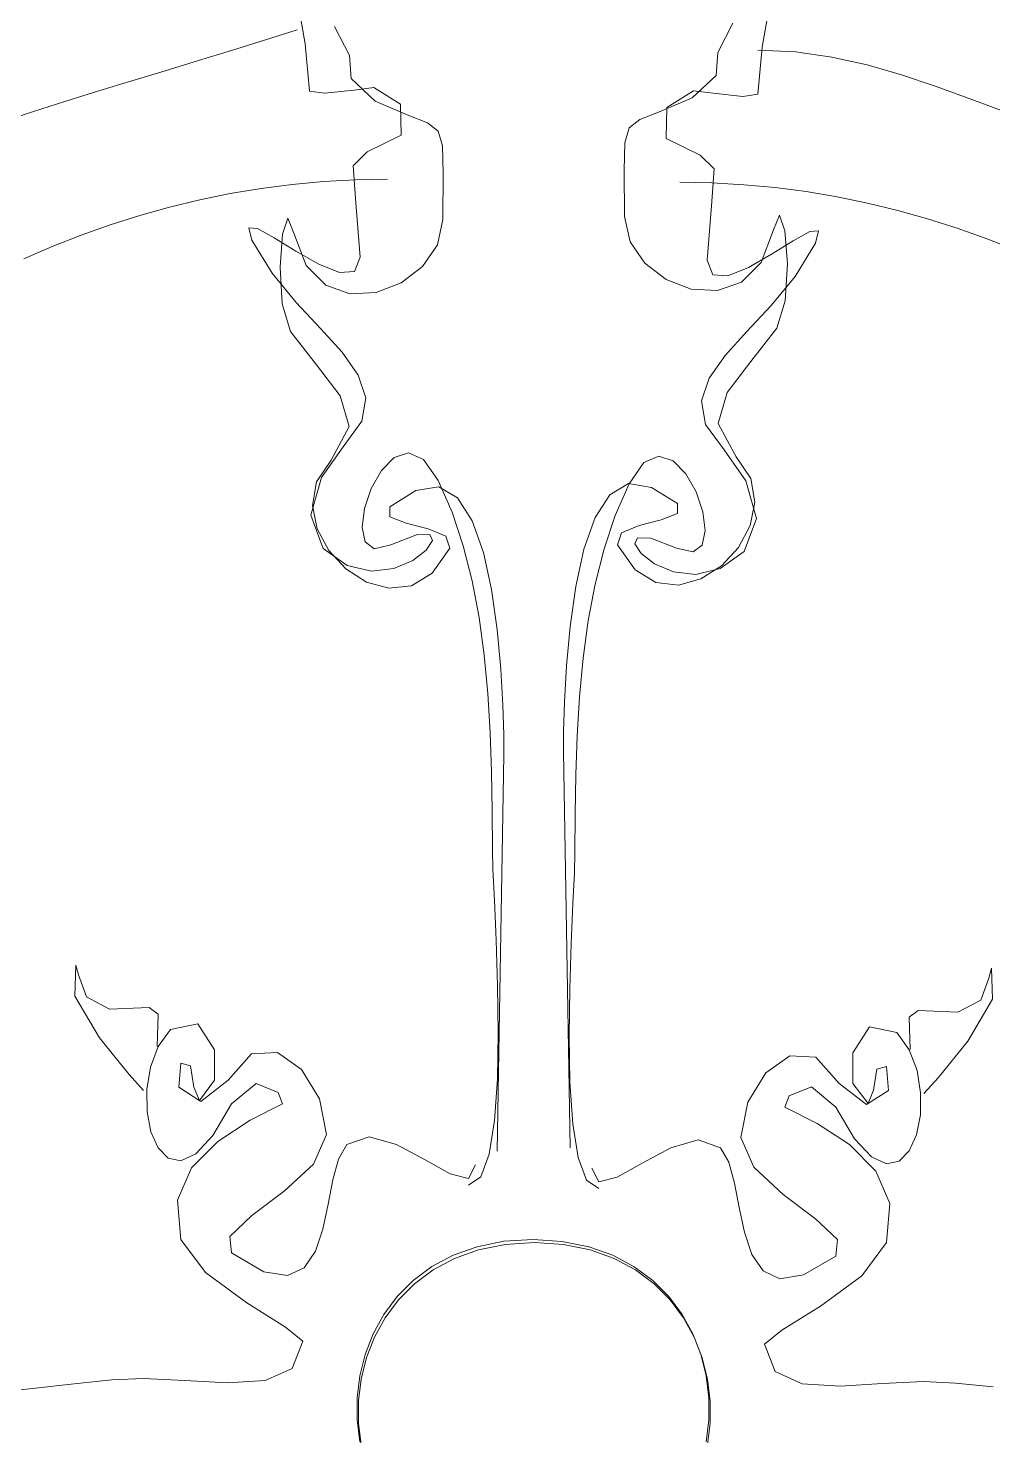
# Model space of a CAD drawing. Header units: centimetres. Extents: x -377343 to 693706, y 194584 to 813780.
# Drawn here: x 161332.78 to 161364.85, y 498064.25 to 498111.04 of the extents above; entities that cross this region are included whole.
import ezdxf

# ---------------------------------------------------------------- set-up
doc = ezdxf.new("R2010")
doc.units = ezdxf.units.CM
doc.layers.add('PIPA', color=11, linetype='Continuous')
doc.layers.add('TEXT', color=7, linetype='Continuous')

msp = doc.modelspace()

# ---------------------------------------------------------------- linework, layer by layer
at = {"layer": 'PIPA', "lineweight": 35, "extrusion": (0, 0.816497, 0.57735), "elevation": 193451.324}
msp.add_lwpolyline([(-421704.212, -325591.681), (-159560.265, -63447.734), (377343.333, -600351.331), (-158232.47, -1135927.133), (-693706.405, -600453.199), (-454216.825, -360963.619)], dxfattribs=at)
at = {"layer": 'TEXT', "color": 2, "linetype": 'Continuous', "lineweight": 13}
for p, q in [((161341.635, 498112.538), (161341.982, 498110.516)), ((161341.635, 498112.538), (161341.982, 498110.516)), ((161357.531, 498112.432), (161357.184, 498110.41)), ((161357.531, 498112.432), (161357.184, 498110.41)), ((161341.723, 498110.982), (161340.633, 498110.634)), ((161343.463, 498110.127), (161342.962, 498111.095)), ((161343.463, 498110.127), (161342.962, 498111.095)), ((161355.703, 498110.233), (161356.204, 498111.201)), ((161355.703, 498110.233), (161356.204, 498111.201)), ((161340.633, 498110.634), (161339.537, 498110.294)), ((161341.982, 498110.516), (161342.128, 498108.949)), ((161341.982, 498110.516), (161342.128, 498108.949)), ((161357.184, 498110.41), (161357.038, 498108.843)), ((161357.184, 498110.41), (161357.038, 498108.843)), ((161338.436, 498109.959), (161337.332, 498109.625)), ((161339.537, 498110.294), (161338.436, 498109.959)), ((161343.513, 498109.36), (161343.463, 498110.127)), ((161343.513, 498109.36), (161343.463, 498110.127)), ((161355.653, 498109.466), (161355.703, 498110.233)), ((161355.653, 498109.466), (161355.703, 498110.233)), ((161358.293, 498110.246), (161357.038, 498110.307)), ((161359.499, 498110.076), (161358.293, 498110.246)), ((161360.667, 498109.817), (161359.499, 498110.076)), ((161337.332, 498109.625), (161336.228, 498109.292)), ((161354.853, 498108.723), (161355.653, 498109.466)), ((161354.853, 498108.723), (161355.653, 498109.466)), ((161361.809, 498109.489), (161360.667, 498109.817)), ((161362.936, 498109.11), (161361.809, 498109.489)), ((161335.124, 498108.955), (161334.023, 498108.613)), ((161336.228, 498109.292), (161335.124, 498108.955)), ((161342.633, 498108.878), (161343.613, 498108.982)), ((161342.633, 498108.878), (161343.613, 498108.982)), ((161344.313, 498108.617), (161343.513, 498109.36)), ((161344.313, 498108.617), (161343.513, 498109.36)), ((161343.613, 498108.982), (161344.268, 498109.061)), ((161343.613, 498108.982), (161344.268, 498109.061)), ((161344.268, 498109.061), (161345.16, 498108.507)), ((161344.268, 498109.061), (161345.16, 498108.507)), ((161354.898, 498108.955), (161354.006, 498108.401)), ((161354.898, 498108.955), (161354.006, 498108.401)), ((161355.553, 498108.876), (161354.898, 498108.955)), ((161355.553, 498108.876), (161354.898, 498108.955)), ((161364.059, 498108.701), (161362.936, 498109.11)), ((161334.023, 498108.613), (161332.925, 498108.262)), ((161342.128, 498108.949), (161342.633, 498108.878)), ((161342.128, 498108.949), (161342.633, 498108.878)), ((161345.38, 498108.161), (161344.313, 498108.617)), ((161345.38, 498108.161), (161344.313, 498108.617)), ((161345.16, 498108.507), (161345.177, 498107.476)), ((161345.16, 498108.507), (161345.177, 498107.476)), ((161353.787, 498108.267), (161354.853, 498108.723)), ((161353.787, 498108.267), (161354.853, 498108.723)), ((161356.533, 498108.772), (161355.553, 498108.876)), ((161356.533, 498108.772), (161355.553, 498108.876)), ((161357.038, 498108.843), (161356.533, 498108.772)), ((161357.038, 498108.843), (161356.533, 498108.772)), ((161365.191, 498108.282), (161364.059, 498108.701)), ((161332.925, 498108.262), (161331.833, 498107.9)), ((161346.048, 498107.896), (161345.38, 498108.161)), ((161346.048, 498107.896), (161345.38, 498108.161)), ((161353.118, 498108.002), (161353.787, 498108.267)), ((161353.118, 498108.002), (161353.787, 498108.267)), ((161354.006, 498108.401), (161353.989, 498107.37)), ((161354.006, 498108.401), (161353.989, 498107.37)), ((161346.411, 498107.618), (161346.048, 498107.896)), ((161346.411, 498107.618), (161346.048, 498107.896)), ((161346.557, 498107.124), (161346.411, 498107.618)), ((161346.557, 498107.124), (161346.411, 498107.618)), ((161352.609, 498107.23), (161352.755, 498107.724)), ((161352.609, 498107.23), (161352.755, 498107.724)), ((161352.755, 498107.724), (161353.118, 498108.002)), ((161352.755, 498107.724), (161353.118, 498108.002)), ((161345.177, 498107.476), (161344.042, 498106.922)), ((161345.177, 498107.476), (161344.042, 498106.922)), ((161346.579, 498106.212), (161346.557, 498107.124)), ((161346.579, 498106.212), (161346.557, 498107.124)), ((161352.588, 498106.318), (161352.609, 498107.23)), ((161352.588, 498106.318), (161352.609, 498107.23)), ((161353.989, 498107.37), (161355.124, 498106.816)), ((161353.989, 498107.37), (161355.124, 498106.816)), ((161344.042, 498106.922), (161343.584, 498106.467)), ((161344.042, 498106.922), (161343.584, 498106.467)), ((161355.124, 498106.816), (161355.582, 498106.361)), ((161355.124, 498106.816), (161355.582, 498106.361)), ((161343.584, 498106.467), (161343.675, 498105.237)), ((161343.584, 498106.467), (161343.675, 498105.237)), ((161346.566, 498104.676), (161346.579, 498106.212)), ((161346.566, 498104.676), (161346.579, 498106.212)), ((161352.601, 498104.782), (161352.588, 498106.318)), ((161352.601, 498104.782), (161352.588, 498106.318)), ((161355.582, 498106.361), (161355.491, 498105.131)), ((161355.582, 498106.361), (161355.491, 498105.131)), ((161339.494, 498105.538), (161340.519, 498105.71)), ((161339.494, 498105.538), (161340.519, 498105.71)), ((161340.519, 498105.71), (161341.554, 498105.845)), ((161340.519, 498105.71), (161341.554, 498105.845)), ((161341.554, 498105.845), (161342.599, 498105.942)), ((161341.554, 498105.845), (161342.599, 498105.942)), ((161342.599, 498105.942), (161343.654, 498106.001)), ((161342.599, 498105.942), (161343.654, 498106.001)), ((161343.654, 498106.001), (161344.718, 498106.021)), ((161343.654, 498106.001), (161344.718, 498106.021)), ((161355.512, 498105.895), (161354.448, 498105.915)), ((161355.512, 498105.895), (161354.448, 498105.915)), ((161356.567, 498105.836), (161355.512, 498105.895)), ((161356.567, 498105.836), (161355.512, 498105.895)), ((161357.612, 498105.739), (161356.567, 498105.836)), ((161357.612, 498105.739), (161356.567, 498105.836)), ((161358.647, 498105.604), (161357.612, 498105.739)), ((161358.647, 498105.604), (161357.612, 498105.739)), ((161337.477, 498105.087), (161338.48, 498105.33)), ((161337.477, 498105.087), (161338.48, 498105.33)), ((161338.48, 498105.33), (161339.494, 498105.538)), ((161338.48, 498105.33), (161339.494, 498105.538)), ((161343.675, 498105.237), (161343.817, 498103.431)), ((161343.675, 498105.237), (161343.817, 498103.431)), ((161359.672, 498105.432), (161358.647, 498105.604)), ((161359.672, 498105.432), (161358.647, 498105.604)), ((161360.686, 498105.224), (161359.672, 498105.432)), ((161360.686, 498105.224), (161359.672, 498105.432)), ((161361.689, 498104.981), (161360.686, 498105.224)), ((161361.689, 498104.981), (161360.686, 498105.224)), ((161335.503, 498104.499), (161336.484, 498104.81)), ((161335.503, 498104.499), (161336.484, 498104.81)), ((161336.484, 498104.81), (161337.477, 498105.087)), ((161336.484, 498104.81), (161337.477, 498105.087)), ((161352.786, 498103.941), (161352.601, 498104.782)), ((161352.786, 498103.941), (161352.601, 498104.782)), ((161355.491, 498105.131), (161355.349, 498103.325)), ((161355.491, 498105.131), (161355.349, 498103.325)), ((161357.761, 498104.825), (161357.555, 498104.332)), ((161357.761, 498104.825), (161357.555, 498104.332)), ((161357.935, 498104.301), (161357.761, 498104.825)), ((161357.935, 498104.301), (161357.761, 498104.825)), ((161362.682, 498104.704), (161361.689, 498104.981)), ((161362.682, 498104.704), (161361.689, 498104.981)), ((161334.533, 498104.155), (161335.503, 498104.499)), ((161334.533, 498104.155), (161335.503, 498104.499)), ((161340.397, 498104.381), (161340.11, 498104.404)), ((161340.11, 498104.404), (161340.214, 498103.994)), ((161340.397, 498104.381), (161340.11, 498104.404)), ((161340.11, 498104.404), (161340.214, 498103.994)), ((161340.958, 498104.073), (161340.397, 498104.381)), ((161340.958, 498104.073), (161340.397, 498104.381)), ((161341.231, 498104.195), (161341.405, 498104.719)), ((161341.231, 498104.195), (161341.405, 498104.719)), ((161341.405, 498104.719), (161341.611, 498104.226)), ((161341.405, 498104.719), (161341.611, 498104.226)), ((161346.38, 498103.835), (161346.566, 498104.676)), ((161346.38, 498103.835), (161346.566, 498104.676)), ((161357.555, 498104.332), (161357.148, 498103.252)), ((161357.555, 498104.332), (161357.148, 498103.252)), ((161358.017, 498103.205), (161357.935, 498104.301)), ((161358.017, 498103.205), (161357.935, 498104.301)), ((161358.208, 498103.967), (161358.769, 498104.275)), ((161358.208, 498103.967), (161358.769, 498104.275)), ((161358.769, 498104.275), (161359.056, 498104.298)), ((161358.769, 498104.275), (161359.056, 498104.298)), ((161359.056, 498104.298), (161358.952, 498103.888)), ((161359.056, 498104.298), (161358.952, 498103.888)), ((161363.663, 498104.393), (161362.682, 498104.704)), ((161363.663, 498104.393), (161362.682, 498104.704)), ((161364.633, 498104.049), (161363.663, 498104.393)), ((161364.633, 498104.049), (161363.663, 498104.393)), ((161333.575, 498103.78), (161334.533, 498104.155)), ((161333.575, 498103.78), (161334.533, 498104.155)), ((161340.214, 498103.994), (161340.894, 498102.891)), ((161340.214, 498103.994), (161340.894, 498102.891)), ((161341.678, 498103.628), (161340.958, 498104.073)), ((161341.678, 498103.628), (161340.958, 498104.073)), ((161341.149, 498103.099), (161341.231, 498104.195)), ((161341.149, 498103.099), (161341.231, 498104.195)), ((161341.611, 498104.226), (161342.018, 498103.146)), ((161341.611, 498104.226), (161342.018, 498103.146)), ((161345.886, 498103.117), (161346.38, 498103.835)), ((161345.886, 498103.117), (161346.38, 498103.835)), ((161353.28, 498103.223), (161352.786, 498103.941)), ((161353.28, 498103.223), (161352.786, 498103.941)), ((161357.488, 498103.522), (161358.208, 498103.967)), ((161357.488, 498103.522), (161358.208, 498103.967)), ((161358.952, 498103.888), (161358.272, 498102.785)), ((161358.952, 498103.888), (161358.272, 498102.785)), ((161365.591, 498103.674), (161364.633, 498104.049)), ((161365.591, 498103.674), (161364.633, 498104.049)), ((161332.63, 498103.373), (161333.575, 498103.78)), ((161332.63, 498103.373), (161333.575, 498103.78)), ((161342.44, 498103.193), (161341.678, 498103.628)), ((161342.44, 498103.193), (161341.678, 498103.628)), ((161343.817, 498103.431), (161343.625, 498102.947)), ((161343.817, 498103.431), (161343.625, 498102.947)), ((161356.726, 498103.087), (161357.488, 498103.522)), ((161356.726, 498103.087), (161357.488, 498103.522)), ((161340.894, 498102.891), (161341.687, 498101.923)), ((161340.894, 498102.891), (161341.687, 498101.923)), ((161341.218, 498101.873), (161341.149, 498103.099)), ((161341.218, 498101.873), (161341.149, 498103.099)), ((161342.018, 498103.146), (161342.67, 498102.491)), ((161342.018, 498103.146), (161342.67, 498102.491)), ((161343.128, 498102.917), (161342.44, 498103.193)), ((161343.128, 498102.917), (161342.44, 498103.193)), ((161343.625, 498102.947), (161343.128, 498102.917)), ((161343.625, 498102.947), (161343.128, 498102.917)), ((161345.176, 498102.574), (161345.886, 498103.117)), ((161345.176, 498102.574), (161345.886, 498103.117)), ((161353.99, 498102.68), (161353.28, 498103.223)), ((161353.99, 498102.68), (161353.28, 498103.223)), ((161355.349, 498103.325), (161355.541, 498102.841)), ((161355.349, 498103.325), (161355.541, 498102.841)), ((161356.039, 498102.811), (161356.726, 498103.087)), ((161356.039, 498102.811), (161356.726, 498103.087)), ((161357.148, 498103.252), (161356.496, 498102.597)), ((161357.148, 498103.252), (161356.496, 498102.597)), ((161357.948, 498101.979), (161358.017, 498103.205)), ((161357.948, 498101.979), (161358.017, 498103.205)), ((161342.67, 498102.491), (161343.475, 498102.211)), ((161342.67, 498102.491), (161343.475, 498102.211)), ((161344.342, 498102.255), (161345.176, 498102.574)), ((161344.342, 498102.255), (161345.176, 498102.574)), ((161354.824, 498102.361), (161353.99, 498102.68)), ((161354.824, 498102.361), (161353.99, 498102.68)), ((161355.541, 498102.841), (161356.039, 498102.811)), ((161355.541, 498102.841), (161356.039, 498102.811)), ((161356.496, 498102.597), (161355.691, 498102.317)), ((161356.496, 498102.597), (161355.691, 498102.317)), ((161358.272, 498102.785), (161357.48, 498101.817)), ((161358.272, 498102.785), (161357.48, 498101.817)), ((161343.475, 498102.211), (161344.342, 498102.255)), ((161343.475, 498102.211), (161344.342, 498102.255)), ((161355.691, 498102.317), (161354.824, 498102.361)), ((161355.691, 498102.317), (161354.824, 498102.361)), ((161357.668, 498101.066), (161357.948, 498101.979)), ((161357.668, 498101.066), (161357.948, 498101.979)), ((161341.498, 498100.96), (161341.218, 498101.873)), ((161341.498, 498100.96), (161341.218, 498101.873)), ((161341.687, 498101.923), (161342.492, 498101.059)), ((161341.687, 498101.923), (161342.492, 498101.059)), ((161357.48, 498101.817), (161356.674, 498100.953)), ((161357.48, 498101.817), (161356.674, 498100.953)), ((161342.492, 498101.059), (161343.212, 498100.264)), ((161342.492, 498101.059), (161343.212, 498100.264)), ((161356.807, 498099.954), (161357.668, 498101.066)), ((161356.807, 498099.954), (161357.668, 498101.066)), ((161342.359, 498099.848), (161341.498, 498100.96)), ((161342.359, 498099.848), (161341.498, 498100.96)), ((161356.674, 498100.953), (161355.954, 498100.158)), ((161356.674, 498100.953), (161355.954, 498100.158)), ((161343.212, 498100.264), (161343.747, 498099.506)), ((161343.212, 498100.264), (161343.747, 498099.506)), ((161355.954, 498100.158), (161355.419, 498099.4)), ((161355.954, 498100.158), (161355.419, 498099.4)), ((161343.145, 498098.821), (161342.359, 498099.848)), ((161343.145, 498098.821), (161342.359, 498099.848)), ((161356.021, 498098.927), (161356.807, 498099.954)), ((161356.021, 498098.927), (161356.807, 498099.954)), ((161343.747, 498099.506), (161343.998, 498098.753)), ((161343.747, 498099.506), (161343.998, 498098.753)), ((161355.419, 498099.4), (161355.168, 498098.647)), ((161355.419, 498099.4), (161355.168, 498098.647)), ((161343.446, 498097.793), (161343.145, 498098.821)), ((161343.446, 498097.793), (161343.145, 498098.821)), ((161343.998, 498098.753), (161343.867, 498097.97)), ((161343.998, 498098.753), (161343.867, 498097.97)), ((161355.72, 498097.899), (161356.021, 498098.927)), ((161355.72, 498097.899), (161356.021, 498098.927)), ((161355.168, 498098.647), (161355.299, 498097.864)), ((161355.168, 498098.647), (161355.299, 498097.864)), ((161342.85, 498096.681), (161343.446, 498097.793)), ((161342.85, 498096.681), (161343.446, 498097.793)), ((161343.867, 498097.97), (161343.254, 498097.125)), ((161343.867, 498097.97), (161343.254, 498097.125)), ((161355.299, 498097.864), (161355.912, 498097.019)), ((161355.299, 498097.864), (161355.912, 498097.019)), ((161356.317, 498096.787), (161355.72, 498097.899)), ((161356.317, 498096.787), (161355.72, 498097.899)), ((161343.254, 498097.125), (161342.529, 498096.099)), ((161343.254, 498097.125), (161342.529, 498096.099)), ((161344.946, 498096.764), (161345.422, 498096.922)), ((161344.946, 498096.764), (161345.422, 498096.922)), ((161345.422, 498096.922), (161345.919, 498096.702)), ((161345.422, 498096.922), (161345.919, 498096.702)), ((161353.744, 498096.816), (161353.247, 498096.596)), ((161353.744, 498096.816), (161353.247, 498096.596)), ((161354.22, 498096.658), (161353.744, 498096.816)), ((161354.22, 498096.658), (161353.744, 498096.816)), ((161355.912, 498097.019), (161356.638, 498095.993)), ((161355.912, 498097.019), (161356.638, 498095.993)), ((161356.799, 498096.064), (161356.317, 498096.787)), ((161356.799, 498096.064), (161356.317, 498096.787)), ((161342.367, 498095.958), (161342.85, 498096.681)), ((161342.367, 498095.958), (161342.85, 498096.681)), ((161344.183, 498095.732), (161344.523, 498096.332)), ((161344.183, 498095.732), (161344.523, 498096.332)), ((161344.523, 498096.332), (161344.946, 498096.764)), ((161344.523, 498096.332), (161344.946, 498096.764)), ((161345.919, 498096.702), (161346.407, 498095.999)), ((161345.919, 498096.702), (161346.407, 498095.999)), ((161353.247, 498096.596), (161352.759, 498095.893)), ((161353.247, 498096.596), (161352.759, 498095.893)), ((161354.643, 498096.226), (161354.22, 498096.658)), ((161354.643, 498096.226), (161354.22, 498096.658)), ((161342.529, 498096.099), (161342.178, 498094.848)), ((161342.529, 498096.099), (161342.178, 498094.848)), ((161342.232, 498095.177), (161342.367, 498095.958)), ((161342.232, 498095.177), (161342.367, 498095.958)), ((161346.407, 498095.999), (161346.868, 498094.95)), ((161346.407, 498095.999), (161346.868, 498094.95)), ((161352.116, 498095.531), (161352.735, 498095.899)), ((161352.116, 498095.531), (161352.735, 498095.899)), ((161352.759, 498095.893), (161352.298, 498094.844)), ((161352.759, 498095.893), (161352.298, 498094.844)), ((161352.735, 498095.899), (161353.501, 498095.774)), ((161352.735, 498095.899), (161353.501, 498095.774)), ((161354.983, 498095.625), (161354.643, 498096.226)), ((161354.983, 498095.625), (161354.643, 498096.226)), ((161356.638, 498095.993), (161356.988, 498094.742)), ((161356.638, 498095.993), (161356.988, 498094.742)), ((161356.934, 498095.283), (161356.799, 498096.064)), ((161356.934, 498095.283), (161356.799, 498096.064)), ((161343.959, 498095.067), (161344.183, 498095.732)), ((161343.959, 498095.067), (161344.183, 498095.732)), ((161345.665, 498095.668), (161344.802, 498095.127)), ((161345.665, 498095.668), (161344.802, 498095.127)), ((161346.431, 498095.793), (161345.665, 498095.668)), ((161346.431, 498095.793), (161345.665, 498095.668)), ((161347.05, 498095.424), (161346.431, 498095.793)), ((161347.05, 498095.424), (161346.431, 498095.793)), ((161347.539, 498094.664), (161347.05, 498095.424)), ((161347.539, 498094.664), (161347.05, 498095.424)), ((161351.627, 498094.77), (161352.116, 498095.531)), ((161351.627, 498094.77), (161352.116, 498095.531)), ((161353.501, 498095.774), (161354.364, 498095.233)), ((161353.501, 498095.774), (161354.364, 498095.233)), ((161355.207, 498094.961), (161354.983, 498095.625)), ((161355.207, 498094.961), (161354.983, 498095.625)), ((161342.388, 498094.396), (161342.232, 498095.177)), ((161342.388, 498094.396), (161342.232, 498095.177)), ((161343.88, 498094.442), (161343.959, 498095.067)), ((161343.88, 498094.442), (161343.959, 498095.067)), ((161344.802, 498095.127), (161344.806, 498094.796)), ((161344.802, 498095.127), (161344.806, 498094.796)), ((161346.868, 498094.95), (161347.243, 498093.836)), ((161346.868, 498094.95), (161347.243, 498093.836)), ((161354.364, 498095.233), (161354.361, 498094.902)), ((161354.364, 498095.233), (161354.361, 498094.902)), ((161355.286, 498094.336), (161355.207, 498094.961)), ((161355.286, 498094.336), (161355.207, 498094.961)), ((161356.778, 498094.502), (161356.934, 498095.283)), ((161356.778, 498094.502), (161356.934, 498095.283)), ((161342.178, 498094.848), (161342.579, 498093.747)), ((161342.178, 498094.848), (161342.579, 498093.747)), ((161344.806, 498094.796), (161345.341, 498094.584)), ((161344.806, 498094.796), (161345.341, 498094.584)), ((161345.341, 498094.584), (161346.073, 498094.4)), ((161345.341, 498094.584), (161346.073, 498094.4)), ((161347.911, 498093.614), (161347.539, 498094.664)), ((161347.911, 498093.614), (161347.539, 498094.664)), ((161351.255, 498093.72), (161351.627, 498094.77)), ((161351.255, 498093.72), (161351.627, 498094.77)), ((161352.298, 498094.844), (161351.923, 498093.73)), ((161352.298, 498094.844), (161351.923, 498093.73)), ((161353.093, 498094.506), (161352.498, 498094.259)), ((161353.093, 498094.506), (161352.498, 498094.259)), ((161353.825, 498094.69), (161353.093, 498094.506)), ((161353.825, 498094.69), (161353.093, 498094.506)), ((161354.361, 498094.902), (161353.825, 498094.69)), ((161354.361, 498094.902), (161353.825, 498094.69)), ((161356.389, 498093.778), (161356.778, 498094.502)), ((161356.389, 498093.778), (161356.778, 498094.502)), ((161356.988, 498094.742), (161356.587, 498093.641)), ((161356.988, 498094.742), (161356.587, 498093.641)), ((161342.777, 498093.672), (161342.388, 498094.396)), ((161342.777, 498093.672), (161342.388, 498094.396)), ((161343.978, 498093.963), (161343.88, 498094.442)), ((161343.978, 498093.963), (161343.88, 498094.442)), ((161345.691, 498094.193), (161344.831, 498093.859)), ((161345.691, 498094.193), (161344.831, 498093.859)), ((161346.136, 498094.209), (161345.691, 498094.193)), ((161346.136, 498094.209), (161345.691, 498094.193)), ((161346.014, 498093.683), (161346.224, 498094.005)), ((161346.014, 498093.683), (161346.224, 498094.005)), ((161346.073, 498094.4), (161346.668, 498094.153)), ((161346.073, 498094.4), (161346.668, 498094.153)), ((161346.224, 498094.005), (161346.136, 498094.209)), ((161346.224, 498094.005), (161346.136, 498094.209)), ((161346.668, 498094.153), (161346.791, 498093.753)), ((161346.668, 498094.153), (161346.791, 498093.753)), ((161352.498, 498094.259), (161352.375, 498093.859)), ((161352.498, 498094.259), (161352.375, 498093.859)), ((161352.942, 498093.899), (161353.03, 498094.102)), ((161352.942, 498093.899), (161353.03, 498094.102)), ((161353.03, 498094.102), (161353.475, 498094.087)), ((161353.03, 498094.102), (161353.475, 498094.087)), ((161353.475, 498094.087), (161354.335, 498093.753)), ((161353.475, 498094.087), (161354.335, 498093.753)), ((161355.188, 498093.857), (161355.286, 498094.336)), ((161355.188, 498093.857), (161355.286, 498094.336)), ((161342.579, 498093.747), (161343.386, 498093.18)), ((161342.579, 498093.747), (161343.386, 498093.18)), ((161343.342, 498093.064), (161342.777, 498093.672)), ((161343.342, 498093.064), (161342.777, 498093.672)), ((161344.285, 498093.734), (161343.978, 498093.963)), ((161344.285, 498093.734), (161343.978, 498093.963)), ((161344.831, 498093.859), (161344.285, 498093.734)), ((161344.831, 498093.859), (161344.285, 498093.734)), ((161345.566, 498093.34), (161346.014, 498093.683)), ((161345.566, 498093.34), (161346.014, 498093.683)), ((161346.791, 498093.753), (161346.209, 498092.926)), ((161346.791, 498093.753), (161346.209, 498092.926)), ((161347.243, 498093.836), (161347.541, 498092.667)), ((161347.243, 498093.836), (161347.541, 498092.667)), ((161348.184, 498092.374), (161347.911, 498093.614)), ((161348.184, 498092.374), (161347.911, 498093.614)), ((161350.982, 498092.48), (161351.255, 498093.72)), ((161350.982, 498092.48), (161351.255, 498093.72)), ((161351.923, 498093.73), (161351.625, 498092.561)), ((161351.923, 498093.73), (161351.625, 498092.561)), ((161352.375, 498093.859), (161352.957, 498093.032)), ((161352.375, 498093.859), (161352.957, 498093.032)), ((161353.152, 498093.577), (161352.942, 498093.899)), ((161353.152, 498093.577), (161352.942, 498093.899)), ((161353.6, 498093.234), (161353.152, 498093.577)), ((161353.6, 498093.234), (161353.152, 498093.577)), ((161354.335, 498093.753), (161354.881, 498093.628)), ((161354.335, 498093.753), (161354.881, 498093.628)), ((161354.881, 498093.628), (161355.188, 498093.857)), ((161354.881, 498093.628), (161355.188, 498093.857)), ((161356.587, 498093.641), (161355.78, 498093.074)), ((161356.587, 498093.641), (161355.78, 498093.074)), ((161355.824, 498093.17), (161356.389, 498093.778)), ((161355.824, 498093.17), (161356.389, 498093.778)), ((161344.025, 498092.627), (161343.342, 498093.064)), ((161344.025, 498092.627), (161343.342, 498093.064)), ((161343.386, 498093.18), (161344.193, 498092.989)), ((161343.386, 498093.18), (161344.193, 498092.989)), ((161344.193, 498092.989), (161344.939, 498093.075)), ((161344.193, 498092.989), (161344.939, 498093.075)), ((161344.939, 498093.075), (161345.566, 498093.34)), ((161344.939, 498093.075), (161345.566, 498093.34)), ((161354.227, 498092.969), (161353.6, 498093.234)), ((161354.227, 498092.969), (161353.6, 498093.234)), ((161355.78, 498093.074), (161354.973, 498092.883)), ((161355.78, 498093.074), (161354.973, 498092.883)), ((161355.141, 498092.733), (161355.824, 498093.17)), ((161355.141, 498092.733), (161355.824, 498093.17)), ((161344.769, 498092.421), (161344.025, 498092.627)), ((161344.769, 498092.421), (161344.025, 498092.627)), ((161346.209, 498092.926), (161345.516, 498092.501)), ((161346.209, 498092.926), (161345.516, 498092.501)), ((161347.541, 498092.667), (161347.771, 498091.451)), ((161347.541, 498092.667), (161347.771, 498091.451)), ((161352.957, 498093.032), (161353.65, 498092.607)), ((161352.957, 498093.032), (161353.65, 498092.607)), ((161353.65, 498092.607), (161354.397, 498092.527)), ((161353.65, 498092.607), (161354.397, 498092.527)), ((161354.973, 498092.883), (161354.227, 498092.969)), ((161354.973, 498092.883), (161354.227, 498092.969)), ((161354.397, 498092.527), (161355.141, 498092.733)), ((161354.397, 498092.527), (161355.141, 498092.733)), ((161345.516, 498092.501), (161344.769, 498092.421)), ((161345.516, 498092.501), (161344.769, 498092.421)), ((161348.373, 498091.046), (161348.184, 498092.374)), ((161348.373, 498091.046), (161348.184, 498092.374)), ((161350.793, 498091.152), (161350.982, 498092.48)), ((161350.793, 498091.152), (161350.982, 498092.48)), ((161351.625, 498092.561), (161351.395, 498091.345)), ((161351.625, 498092.561), (161351.395, 498091.345)), ((161347.771, 498091.451), (161347.941, 498090.2)), ((161347.771, 498091.451), (161347.941, 498090.2)), ((161351.395, 498091.345), (161351.225, 498090.094)), ((161351.395, 498091.345), (161351.225, 498090.094)), ((161348.492, 498089.732), (161348.373, 498091.046)), ((161348.492, 498089.732), (161348.373, 498091.046)), ((161350.674, 498089.838), (161350.793, 498091.152)), ((161350.674, 498089.838), (161350.793, 498091.152)), ((161347.941, 498090.2), (161348.061, 498088.921)), ((161347.941, 498090.2), (161348.061, 498088.921)), ((161350.608, 498088.639), (161350.674, 498089.838)), ((161350.608, 498088.639), (161350.674, 498089.838)), ((161351.225, 498090.094), (161351.105, 498088.815)), ((161351.225, 498090.094), (161351.105, 498088.815)), ((161348.558, 498088.533), (161348.492, 498089.732)), ((161348.558, 498088.533), (161348.492, 498089.732)), ((161348.061, 498088.921), (161348.139, 498087.625)), ((161348.061, 498088.921), (161348.139, 498087.625)), ((161348.586, 498087.55), (161348.558, 498088.533)), ((161348.586, 498087.55), (161348.558, 498088.533)), ((161350.58, 498087.656), (161350.608, 498088.639)), ((161350.58, 498087.656), (161350.608, 498088.639)), ((161351.105, 498088.815), (161351.027, 498087.519)), ((161351.105, 498088.815), (161351.027, 498087.519)), ((161348.139, 498087.625), (161348.184, 498086.32)), ((161348.139, 498087.625), (161348.184, 498086.32)), ((161348.592, 498086.884), (161348.586, 498087.55)), ((161348.592, 498086.884), (161348.586, 498087.55)), ((161350.574, 498086.99), (161350.58, 498087.656)), ((161350.574, 498086.99), (161350.58, 498087.656)), ((161351.027, 498087.519), (161350.982, 498086.214)), ((161351.027, 498087.519), (161350.982, 498086.214)), ((161350.799, 498073.816), (161350.574, 498086.99)), ((161350.799, 498073.816), (161350.574, 498086.99)), ((161348.367, 498073.709), (161348.592, 498086.884)), ((161348.367, 498073.709), (161348.592, 498086.884)), ((161348.184, 498086.32), (161348.204, 498085.017)), ((161348.184, 498086.32), (161348.204, 498085.017)), ((161350.982, 498086.214), (161350.962, 498084.911)), ((161350.982, 498086.214), (161350.962, 498084.911)), ((161348.204, 498085.017), (161348.209, 498083.725)), ((161348.204, 498085.017), (161348.209, 498083.725)), ((161350.962, 498084.911), (161350.957, 498083.619)), ((161350.962, 498084.911), (161350.957, 498083.619)), ((161348.209, 498083.725), (161348.229, 498083.084)), ((161348.209, 498083.725), (161348.229, 498083.084)), ((161350.957, 498083.619), (161350.937, 498082.978)), ((161350.957, 498083.619), (161350.937, 498082.978)), ((161348.229, 498083.084), (161348.278, 498082.047)), ((161348.229, 498083.084), (161348.278, 498082.047)), ((161350.937, 498082.978), (161350.888, 498081.941)), ((161350.937, 498082.978), (161350.888, 498081.941)), ((161348.278, 498082.047), (161348.337, 498080.721)), ((161348.278, 498082.047), (161348.337, 498080.721)), ((161350.888, 498081.941), (161350.829, 498080.615)), ((161350.888, 498081.941), (161350.829, 498080.615)), ((161348.337, 498080.721), (161348.385, 498079.217)), ((161348.337, 498080.721), (161348.385, 498079.217)), ((161350.829, 498080.615), (161350.781, 498079.111)), ((161350.829, 498080.615), (161350.781, 498079.111)), ((161334.33, 498078.865), (161334.358, 498079.896)), ((161334.33, 498078.865), (161334.358, 498079.896)), ((161334.358, 498079.896), (161334.45, 498079.567)), ((161334.358, 498079.896), (161334.45, 498079.567)), ((161334.45, 498079.567), (161334.717, 498078.837)), ((161334.45, 498079.567), (161334.717, 498078.837)), ((161364.808, 498079.79), (161364.716, 498079.461)), ((161364.808, 498079.79), (161364.716, 498079.461)), ((161364.836, 498078.759), (161364.808, 498079.79)), ((161364.836, 498078.759), (161364.808, 498079.79)), ((161348.385, 498079.217), (161348.406, 498077.644)), ((161348.385, 498079.217), (161348.406, 498077.644)), ((161350.781, 498079.111), (161350.76, 498077.538)), ((161350.781, 498079.111), (161350.76, 498077.538)), ((161364.716, 498079.461), (161364.449, 498078.731)), ((161364.716, 498079.461), (161364.449, 498078.731)), ((161335.147, 498077.475), (161334.33, 498078.865)), ((161335.147, 498077.475), (161334.33, 498078.865)), ((161334.717, 498078.837), (161335.484, 498078.432)), ((161334.717, 498078.837), (161335.484, 498078.432)), ((161364.449, 498078.731), (161363.682, 498078.326)), ((161364.449, 498078.731), (161363.682, 498078.326)), ((161364.019, 498077.369), (161364.836, 498078.759)), ((161364.019, 498077.369), (161364.836, 498078.759)), ((161335.484, 498078.432), (161336.794, 498078.487)), ((161335.484, 498078.432), (161336.794, 498078.487)), ((161336.794, 498078.487), (161337.103, 498078.266)), ((161336.794, 498078.487), (161337.103, 498078.266)), ((161337.103, 498078.266), (161337.061, 498077.194)), ((161337.103, 498078.266), (161337.061, 498077.194)), ((161362.372, 498078.381), (161362.063, 498078.16)), ((161362.372, 498078.381), (161362.063, 498078.16)), ((161362.063, 498078.16), (161362.105, 498077.088)), ((161362.063, 498078.16), (161362.105, 498077.088)), ((161363.682, 498078.326), (161362.372, 498078.381)), ((161363.682, 498078.326), (161362.372, 498078.381)), ((161337.099, 498077.186), (161337.511, 498077.757)), ((161337.099, 498077.186), (161337.511, 498077.757)), ((161337.511, 498077.757), (161338.416, 498077.944)), ((161337.511, 498077.757), (161338.416, 498077.944)), ((161338.416, 498077.944), (161338.971, 498077.081)), ((161338.416, 498077.944), (161338.971, 498077.081)), ((161348.406, 498077.644), (161348.379, 498076.112)), ((161348.406, 498077.644), (161348.379, 498076.112)), ((161360.75, 498077.838), (161360.195, 498076.975)), ((161360.75, 498077.838), (161360.195, 498076.975)), ((161361.655, 498077.651), (161360.75, 498077.838)), ((161361.655, 498077.651), (161360.75, 498077.838)), ((161362.067, 498077.08), (161361.655, 498077.651)), ((161362.067, 498077.08), (161361.655, 498077.651)), ((161336.132, 498076.254), (161335.147, 498077.475)), ((161336.132, 498076.254), (161335.147, 498077.475)), ((161336.838, 498076.499), (161337.099, 498077.186)), ((161336.838, 498076.499), (161337.099, 498077.186)), ((161350.76, 498077.538), (161350.787, 498076.006)), ((161350.76, 498077.538), (161350.787, 498076.006)), ((161363.034, 498076.148), (161364.019, 498077.369)), ((161363.034, 498076.148), (161364.019, 498077.369)), ((161338.971, 498077.081), (161338.975, 498076.068)), ((161338.971, 498077.081), (161338.975, 498076.068)), ((161339.426, 498076.068), (161340.198, 498076.94)), ((161339.426, 498076.068), (161340.198, 498076.94)), ((161340.198, 498076.94), (161341.062, 498076.99)), ((161340.198, 498076.94), (161341.062, 498076.99)), ((161341.062, 498076.99), (161341.866, 498076.424)), ((161341.062, 498076.99), (161341.866, 498076.424)), ((161358.104, 498076.884), (161357.3, 498076.318)), ((161358.104, 498076.884), (161357.3, 498076.318)), ((161358.968, 498076.834), (161358.104, 498076.884)), ((161358.968, 498076.834), (161358.104, 498076.884)), ((161359.74, 498075.962), (161358.968, 498076.834)), ((161359.74, 498075.962), (161358.968, 498076.834)), ((161360.195, 498076.975), (161360.191, 498075.962)), ((161360.195, 498076.975), (161360.191, 498075.962)), ((161362.328, 498076.393), (161362.067, 498077.08)), ((161362.328, 498076.393), (161362.067, 498077.08)), ((161336.61, 498075.73), (161336.132, 498076.254)), ((161336.61, 498075.73), (161336.132, 498076.254)), ((161336.718, 498075.757), (161336.838, 498076.499)), ((161336.718, 498075.757), (161336.838, 498076.499)), ((161337.849, 498076.631), (161337.782, 498075.834)), ((161337.849, 498076.631), (161337.782, 498075.834)), ((161338.168, 498076.543), (161337.849, 498076.631)), ((161338.168, 498076.543), (161337.849, 498076.631)), ((161338.285, 498075.842), (161338.168, 498076.543)), ((161338.285, 498075.842), (161338.168, 498076.543)), ((161341.866, 498076.424), (161342.46, 498075.448)), ((161341.866, 498076.424), (161342.46, 498075.448)), ((161357.3, 498076.318), (161356.706, 498075.342)), ((161357.3, 498076.318), (161356.706, 498075.342)), ((161360.881, 498075.736), (161360.998, 498076.437)), ((161360.881, 498075.736), (161360.998, 498076.437)), ((161360.998, 498076.437), (161361.317, 498076.525)), ((161360.998, 498076.437), (161361.317, 498076.525)), ((161361.317, 498076.525), (161361.384, 498075.728)), ((161361.317, 498076.525), (161361.384, 498075.728)), ((161362.448, 498075.651), (161362.328, 498076.393)), ((161362.448, 498075.651), (161362.328, 498076.393)), ((161336.728, 498075.022), (161336.718, 498075.757)), ((161336.728, 498075.022), (161336.718, 498075.757)), ((161337.782, 498075.834), (161338.516, 498075.363)), ((161337.782, 498075.834), (161338.516, 498075.363)), ((161338.467, 498075.396), (161338.285, 498075.842)), ((161338.467, 498075.396), (161338.285, 498075.842)), ((161338.975, 498076.068), (161338.467, 498075.396)), ((161338.975, 498076.068), (161338.467, 498075.396)), ((161338.516, 498075.363), (161339.426, 498076.068)), ((161338.516, 498075.363), (161339.426, 498076.068)), ((161340.351, 498075.955), (161339.538, 498075.279)), ((161340.351, 498075.955), (161339.538, 498075.279)), ((161341.09, 498075.655), (161340.351, 498075.955)), ((161341.09, 498075.655), (161340.351, 498075.955)), ((161348.379, 498076.112), (161348.286, 498074.729)), ((161348.379, 498076.112), (161348.286, 498074.729)), ((161350.787, 498076.006), (161350.88, 498074.623)), ((161350.787, 498076.006), (161350.88, 498074.623)), ((161358.076, 498075.549), (161358.815, 498075.849)), ((161358.076, 498075.549), (161358.815, 498075.849)), ((161358.815, 498075.849), (161359.628, 498075.173)), ((161358.815, 498075.849), (161359.628, 498075.173)), ((161360.65, 498075.257), (161359.74, 498075.962)), ((161360.65, 498075.257), (161359.74, 498075.962)), ((161360.191, 498075.962), (161360.699, 498075.29)), ((161360.191, 498075.962), (161360.699, 498075.29)), ((161360.699, 498075.29), (161360.881, 498075.736)), ((161360.699, 498075.29), (161360.881, 498075.736)), ((161362.556, 498075.624), (161363.034, 498076.148)), ((161362.556, 498075.624), (161363.034, 498076.148)), ((161339.538, 498075.279), (161338.917, 498074.231)), ((161339.538, 498075.279), (161338.917, 498074.231)), ((161340.152, 498074.735), (161341.227, 498075.279)), ((161340.152, 498074.735), (161341.227, 498075.279)), ((161341.227, 498075.279), (161341.09, 498075.655)), ((161341.227, 498075.279), (161341.09, 498075.655)), ((161342.46, 498075.448), (161342.691, 498074.266)), ((161342.46, 498075.448), (161342.691, 498074.266)), ((161356.706, 498075.342), (161356.475, 498074.16)), ((161356.706, 498075.342), (161356.475, 498074.16)), ((161357.939, 498075.173), (161358.076, 498075.549)), ((161357.939, 498075.173), (161358.076, 498075.549)), ((161361.384, 498075.728), (161360.65, 498075.257)), ((161361.384, 498075.728), (161360.65, 498075.257)), ((161362.439, 498074.916), (161362.448, 498075.651)), ((161362.439, 498074.916), (161362.448, 498075.651)), ((161336.856, 498074.357), (161336.728, 498075.022)), ((161336.856, 498074.357), (161336.728, 498075.022)), ((161359.014, 498074.629), (161357.939, 498075.173)), ((161359.014, 498074.629), (161357.939, 498075.173)), ((161359.628, 498075.173), (161360.249, 498074.124)), ((161359.628, 498075.173), (161360.249, 498074.124)), ((161362.31, 498074.251), (161362.439, 498074.916)), ((161362.31, 498074.251), (161362.439, 498074.916)), ((161337.094, 498073.822), (161336.856, 498074.357)), ((161337.094, 498073.822), (161336.856, 498074.357)), ((161339.081, 498074.034), (161340.152, 498074.735)), ((161339.081, 498074.034), (161340.152, 498074.735)), ((161348.286, 498074.729), (161348.108, 498073.607)), ((161348.286, 498074.729), (161348.108, 498073.607)), ((161350.88, 498074.623), (161351.058, 498073.501)), ((161350.88, 498074.623), (161351.058, 498073.501)), ((161360.085, 498073.928), (161359.014, 498074.629)), ((161360.085, 498073.928), (161359.014, 498074.629)), ((161338.211, 498073.155), (161339.081, 498074.034)), ((161338.211, 498073.155), (161339.081, 498074.034)), ((161338.917, 498074.231), (161338.352, 498073.622)), ((161338.917, 498074.231), (161338.352, 498073.622)), ((161342.691, 498074.266), (161342.266, 498073.283)), ((161342.691, 498074.266), (161342.266, 498073.283)), ((161343.091, 498073.449), (161343.367, 498073.928)), ((161343.091, 498073.449), (161343.367, 498073.928)), ((161343.367, 498073.928), (161344.114, 498074.191)), ((161343.367, 498073.928), (161344.114, 498074.191)), ((161344.114, 498074.191), (161345.027, 498073.928)), ((161344.114, 498074.191), (161345.027, 498073.928)), ((161345.027, 498073.928), (161345.971, 498073.421)), ((161345.027, 498073.928), (161345.971, 498073.421)), ((161355.052, 498074.085), (161354.139, 498073.822)), ((161355.052, 498074.085), (161354.139, 498073.822)), ((161355.799, 498073.822), (161355.052, 498074.085)), ((161355.799, 498073.822), (161355.052, 498074.085)), ((161356.475, 498074.16), (161356.9, 498073.177)), ((161356.475, 498074.16), (161356.9, 498073.177)), ((161360.955, 498073.049), (161360.085, 498073.928)), ((161360.955, 498073.049), (161360.085, 498073.928)), ((161360.249, 498074.124), (161360.814, 498073.516)), ((161360.249, 498074.124), (161360.814, 498073.516)), ((161362.072, 498073.716), (161362.31, 498074.251)), ((161362.072, 498073.716), (161362.31, 498074.251)), ((161337.43, 498073.48), (161337.094, 498073.822)), ((161337.43, 498073.48), (161337.094, 498073.822)), ((161337.852, 498073.393), (161337.43, 498073.48)), ((161337.852, 498073.393), (161337.43, 498073.48)), ((161338.352, 498073.622), (161337.852, 498073.393)), ((161338.352, 498073.622), (161337.852, 498073.393)), ((161342.903, 498072.753), (161343.091, 498073.449)), ((161342.903, 498072.753), (161343.091, 498073.449)), ((161345.971, 498073.421), (161346.812, 498072.952)), ((161345.971, 498073.421), (161346.812, 498072.952)), ((161348.108, 498073.607), (161347.826, 498072.853)), ((161348.108, 498073.607), (161347.826, 498072.853)), ((161351.058, 498073.501), (161351.34, 498072.747)), ((161351.058, 498073.501), (161351.34, 498072.747)), ((161354.139, 498073.822), (161353.195, 498073.315)), ((161354.139, 498073.822), (161353.195, 498073.315)), ((161356.075, 498073.343), (161355.799, 498073.822)), ((161356.075, 498073.343), (161355.799, 498073.822)), ((161360.814, 498073.516), (161361.314, 498073.287)), ((161360.814, 498073.516), (161361.314, 498073.287)), ((161361.736, 498073.374), (161362.072, 498073.716)), ((161361.736, 498073.374), (161362.072, 498073.716)), ((161337.736, 498072.076), (161338.211, 498073.155)), ((161337.736, 498072.076), (161338.211, 498073.155)), ((161342.266, 498073.283), (161341.289, 498072.376)), ((161342.266, 498073.283), (161341.289, 498072.376)), ((161346.812, 498072.952), (161347.415, 498072.802)), ((161346.812, 498072.952), (161347.415, 498072.802)), ((161347.415, 498072.802), (161347.646, 498073.253)), ((161347.415, 498072.802), (161347.646, 498073.253)), ((161351.751, 498072.696), (161351.52, 498073.146)), ((161351.751, 498072.696), (161351.52, 498073.146)), ((161353.195, 498073.315), (161352.354, 498072.846)), ((161353.195, 498073.315), (161352.354, 498072.846)), ((161356.263, 498072.647), (161356.075, 498073.343)), ((161356.263, 498072.647), (161356.075, 498073.343)), ((161356.9, 498073.177), (161357.877, 498072.27)), ((161356.9, 498073.177), (161357.877, 498072.27)), ((161361.43, 498071.97), (161360.955, 498073.049)), ((161361.43, 498071.97), (161360.955, 498073.049)), ((161361.314, 498073.287), (161361.736, 498073.374)), ((161361.314, 498073.287), (161361.736, 498073.374)), ((161342.75, 498071.943), (161342.903, 498072.753)), ((161342.75, 498071.943), (161342.903, 498072.753)), ((161347.826, 498072.853), (161347.421, 498072.577)), ((161347.826, 498072.853), (161347.421, 498072.577)), ((161351.34, 498072.747), (161351.745, 498072.471)), ((161351.34, 498072.747), (161351.745, 498072.471)), ((161352.354, 498072.846), (161351.751, 498072.696)), ((161352.354, 498072.846), (161351.751, 498072.696)), ((161356.416, 498071.837), (161356.263, 498072.647)), ((161356.416, 498071.837), (161356.263, 498072.647)), ((161337.849, 498070.775), (161337.736, 498072.076)), ((161337.849, 498070.775), (161337.736, 498072.076)), ((161341.289, 498072.376), (161340.21, 498071.566)), ((161341.289, 498072.376), (161340.21, 498071.566)), ((161357.877, 498072.27), (161358.956, 498071.46)), ((161357.877, 498072.27), (161358.956, 498071.46)), ((161340.21, 498071.566), (161339.477, 498070.875)), ((161340.21, 498071.566), (161339.477, 498070.875)), ((161342.577, 498071.119), (161342.75, 498071.943)), ((161342.577, 498071.119), (161342.75, 498071.943)), ((161356.589, 498071.013), (161356.416, 498071.837)), ((161356.589, 498071.013), (161356.416, 498071.837)), ((161361.317, 498070.669), (161361.43, 498071.97)), ((161361.317, 498070.669), (161361.43, 498071.97)), ((161342.33, 498070.382), (161342.577, 498071.119)), ((161342.33, 498070.382), (161342.577, 498071.119)), ((161358.956, 498071.46), (161359.689, 498070.769)), ((161358.956, 498071.46), (161359.689, 498070.769)), ((161338.673, 498069.677), (161337.849, 498070.775)), ((161338.673, 498069.677), (161337.849, 498070.775)), ((161339.477, 498070.875), (161339.538, 498070.325)), ((161339.477, 498070.875), (161339.538, 498070.325)), ((161347.701, 498070.534), (161348.587, 498070.713)), ((161347.701, 498070.534), (161348.587, 498070.713)), ((161347.747, 498070.428), (161348.632, 498070.607)), ((161347.747, 498070.428), (161348.632, 498070.607)), ((161348.587, 498070.713), (161349.561, 498070.775)), ((161348.587, 498070.713), (161349.561, 498070.775)), ((161348.632, 498070.607), (161349.606, 498070.669)), ((161348.632, 498070.607), (161349.606, 498070.669)), ((161349.561, 498070.775), (161349.561, 498070.775)), ((161349.561, 498070.775), (161350.535, 498070.712)), ((161349.561, 498070.775), (161349.561, 498070.775)), ((161349.561, 498070.775), (161350.535, 498070.712)), ((161349.606, 498070.669), (161349.606, 498070.669)), ((161349.606, 498070.669), (161350.58, 498070.606)), ((161349.606, 498070.669), (161349.606, 498070.669)), ((161349.606, 498070.669), (161350.58, 498070.606)), ((161350.535, 498070.712), (161351.42, 498070.533)), ((161350.535, 498070.712), (161351.42, 498070.533)), ((161350.58, 498070.606), (161351.466, 498070.427)), ((161350.58, 498070.606), (161351.466, 498070.427)), ((161356.836, 498070.275), (161356.589, 498071.013)), ((161356.836, 498070.275), (161356.589, 498071.013)), ((161359.689, 498070.769), (161359.628, 498070.219)), ((161359.689, 498070.769), (161359.628, 498070.219)), ((161360.493, 498069.571), (161361.317, 498070.669)), ((161360.493, 498069.571), (161361.317, 498070.669)), ((161339.538, 498070.325), (161340.615, 498069.703)), ((161339.538, 498070.325), (161340.615, 498069.703)), ((161341.957, 498069.833), (161342.33, 498070.382)), ((161341.957, 498069.833), (161342.33, 498070.382)), ((161346.196, 498069.871), (161346.904, 498070.249)), ((161346.196, 498069.871), (161346.904, 498070.249)), ((161346.241, 498069.765), (161346.95, 498070.143)), ((161346.241, 498069.765), (161346.95, 498070.143)), ((161346.904, 498070.249), (161347.701, 498070.534)), ((161346.904, 498070.249), (161347.701, 498070.534)), ((161346.95, 498070.143), (161347.747, 498070.428)), ((161346.95, 498070.143), (161347.747, 498070.428)), ((161351.42, 498070.533), (161352.217, 498070.249)), ((161351.42, 498070.533), (161352.217, 498070.249)), ((161351.466, 498070.427), (161352.263, 498070.143)), ((161351.466, 498070.427), (161352.263, 498070.143)), ((161352.217, 498070.249), (161352.926, 498069.87)), ((161352.217, 498070.249), (161352.926, 498069.87)), ((161352.263, 498070.143), (161352.971, 498069.764)), ((161352.263, 498070.143), (161352.971, 498069.764)), ((161357.209, 498069.727), (161356.836, 498070.275)), ((161357.209, 498069.727), (161356.836, 498070.275)), ((161359.628, 498070.219), (161358.551, 498069.597)), ((161359.628, 498070.219), (161358.551, 498069.597)), ((161340.045, 498068.664), (161338.673, 498069.677)), ((161340.045, 498068.664), (161338.673, 498069.677)), ((161340.615, 498069.703), (161341.403, 498069.573)), ((161340.615, 498069.703), (161341.403, 498069.573)), ((161341.403, 498069.573), (161341.957, 498069.833)), ((161341.403, 498069.573), (161341.957, 498069.833)), ((161345.576, 498069.409), (161346.196, 498069.871)), ((161345.576, 498069.409), (161346.196, 498069.871)), ((161345.622, 498069.303), (161346.241, 498069.765)), ((161345.622, 498069.303), (161346.241, 498069.765)), ((161352.926, 498069.87), (161353.545, 498069.408)), ((161352.926, 498069.87), (161353.545, 498069.408)), ((161352.971, 498069.764), (161353.591, 498069.302)), ((161352.971, 498069.764), (161353.591, 498069.302)), ((161357.763, 498069.467), (161357.209, 498069.727)), ((161357.763, 498069.467), (161357.209, 498069.727)), ((161345.044, 498068.875), (161345.576, 498069.409)), ((161345.044, 498068.875), (161345.576, 498069.409)), ((161345.09, 498068.769), (161345.622, 498069.303)), ((161345.09, 498068.769), (161345.622, 498069.303)), ((161353.545, 498069.408), (161354.077, 498068.874)), ((161353.545, 498069.408), (161354.077, 498068.874)), ((161353.591, 498069.302), (161354.122, 498068.768)), ((161353.591, 498069.302), (161354.122, 498068.768)), ((161358.551, 498069.597), (161357.763, 498069.467)), ((161358.551, 498069.597), (161357.763, 498069.467)), ((161359.121, 498068.558), (161360.493, 498069.571)), ((161359.121, 498068.558), (161360.493, 498069.571)), ((161344.602, 498068.28), (161345.044, 498068.875)), ((161344.602, 498068.28), (161345.044, 498068.875)), ((161344.647, 498068.174), (161345.09, 498068.769)), ((161344.647, 498068.174), (161345.09, 498068.769)), ((161354.077, 498068.874), (161354.519, 498068.279)), ((161354.077, 498068.874), (161354.519, 498068.279)), ((161354.122, 498068.768), (161354.565, 498068.173)), ((161354.122, 498068.768), (161354.565, 498068.173)), ((161341.333, 498067.861), (161340.045, 498068.664)), ((161341.333, 498067.861), (161340.045, 498068.664)), ((161344.247, 498067.635), (161344.602, 498068.28)), ((161344.247, 498067.635), (161344.602, 498068.28)), ((161354.519, 498068.279), (161354.873, 498067.634)), ((161354.519, 498068.279), (161354.873, 498067.634)), ((161357.833, 498067.755), (161359.121, 498068.558)), ((161357.833, 498067.755), (161359.121, 498068.558)), ((161341.903, 498067.397), (161341.333, 498067.861)), ((161341.903, 498067.397), (161341.333, 498067.861)), ((161344.293, 498067.529), (161344.647, 498068.174)), ((161344.293, 498067.529), (161344.647, 498068.174)), ((161354.565, 498068.173), (161354.919, 498067.528)), ((161354.565, 498068.173), (161354.919, 498067.528)), ((161341.558, 498066.49), (161341.903, 498067.397)), ((161341.558, 498066.49), (161341.903, 498067.397)), ((161343.982, 498066.952), (161344.247, 498067.635)), ((161343.982, 498066.952), (161344.247, 498067.635)), ((161344.027, 498066.846), (161344.293, 498067.529)), ((161344.027, 498066.846), (161344.293, 498067.529)), ((161354.873, 498067.634), (161355.139, 498066.951)), ((161354.873, 498067.634), (161355.139, 498066.951)), ((161354.919, 498067.528), (161355.185, 498066.845)), ((161354.919, 498067.528), (161355.185, 498066.845)), ((161357.263, 498067.291), (161357.833, 498067.755)), ((161357.263, 498067.291), (161357.833, 498067.755)), ((161343.804, 498066.24), (161343.982, 498066.952)), ((161343.804, 498066.24), (161343.982, 498066.952)), ((161343.85, 498066.134), (161344.027, 498066.846)), ((161343.85, 498066.134), (161344.027, 498066.846)), ((161355.139, 498066.951), (161355.316, 498066.239)), ((161355.139, 498066.951), (161355.316, 498066.239)), ((161355.185, 498066.845), (161355.362, 498066.133)), ((161355.185, 498066.845), (161355.362, 498066.133)), ((161357.608, 498066.384), (161357.263, 498067.291)), ((161357.608, 498066.384), (161357.263, 498067.291)), ((161340.656, 498066.085), (161341.558, 498066.49)), ((161340.656, 498066.085), (161341.558, 498066.49)), ((161358.51, 498065.979), (161357.608, 498066.384)), ((161358.51, 498065.979), (161357.608, 498066.384)), ((161332.921, 498065.82), (161334.302, 498065.98)), ((161332.921, 498065.82), (161334.302, 498065.98)), ((161334.302, 498065.98), (161335.557, 498066.107)), ((161334.302, 498065.98), (161335.557, 498066.107)), ((161335.557, 498066.107), (161336.61, 498066.158)), ((161335.557, 498066.107), (161336.61, 498066.158)), ((161336.61, 498066.158), (161337.982, 498066.092)), ((161336.61, 498066.158), (161337.982, 498066.092)), ((161337.982, 498066.092), (161339.398, 498066.01)), ((161337.982, 498066.092), (161339.398, 498066.01)), ((161339.398, 498066.01), (161340.656, 498066.085)), ((161339.398, 498066.01), (161340.656, 498066.085)), ((161343.716, 498065.513), (161343.804, 498066.24)), ((161343.716, 498065.513), (161343.804, 498066.24)), ((161343.761, 498065.407), (161343.85, 498066.134)), ((161343.761, 498065.407), (161343.85, 498066.134)), ((161355.316, 498066.239), (161355.405, 498065.511)), ((161355.316, 498066.239), (161355.405, 498065.511)), ((161355.362, 498066.133), (161355.45, 498065.405)), ((161355.362, 498066.133), (161355.45, 498065.405)), ((161359.768, 498065.904), (161358.51, 498065.979)), ((161359.768, 498065.904), (161358.51, 498065.979)), ((161361.184, 498065.986), (161359.768, 498065.904)), ((161361.184, 498065.986), (161359.768, 498065.904)), ((161362.556, 498066.052), (161361.184, 498065.986)), ((161362.556, 498066.052), (161361.184, 498065.986)), ((161363.61, 498066.001), (161362.556, 498066.052)), ((161363.61, 498066.001), (161362.556, 498066.052)), ((161364.864, 498065.874), (161363.61, 498066.001)), ((161364.864, 498065.874), (161363.61, 498066.001)), ((161331.487, 498065.666), (161332.921, 498065.82)), ((161331.487, 498065.666), (161332.921, 498065.82)), ((161343.716, 498064.779), (161343.716, 498065.513)), ((161343.716, 498064.779), (161343.716, 498065.513)), ((161355.405, 498065.511), (161355.405, 498064.778)), ((161355.405, 498065.511), (161355.405, 498064.778)), ((161343.761, 498064.673), (161343.761, 498065.407)), ((161343.761, 498064.673), (161343.761, 498065.407)), ((161355.45, 498065.405), (161355.45, 498064.672)), ((161355.45, 498065.405), (161355.45, 498064.672)), ((161343.804, 498064.051), (161343.716, 498064.779)), ((161343.804, 498064.051), (161343.716, 498064.779)), ((161343.85, 498063.945), (161343.761, 498064.673)), ((161343.85, 498063.945), (161343.761, 498064.673)), ((161355.405, 498064.778), (161355.316, 498064.05)), ((161355.405, 498064.778), (161355.316, 498064.05)), ((161355.45, 498064.672), (161355.362, 498063.944)), ((161355.45, 498064.672), (161355.362, 498063.944))]:
    msp.add_line(p, q, dxfattribs=at)

doc.saveas('drawing.dxf')
